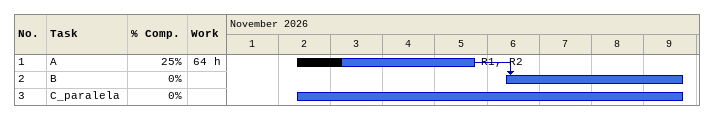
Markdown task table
| ID | Task | Start | Finish | Predecessors | Resources | % complete | Work (h) |
|---|---|---|---|---|---|---|---|
| 1 | A | 2026-11-02 | 2026-11-05 |  | R1, R2 | 25 | 64 |
| 2 | B | 2026-11-06 | 2026-11-09 | 1 |  | 0 |  |
| 3 | C_paralela | 2026-11-02 | 2026-11-09 |  |  | 0 |  |
